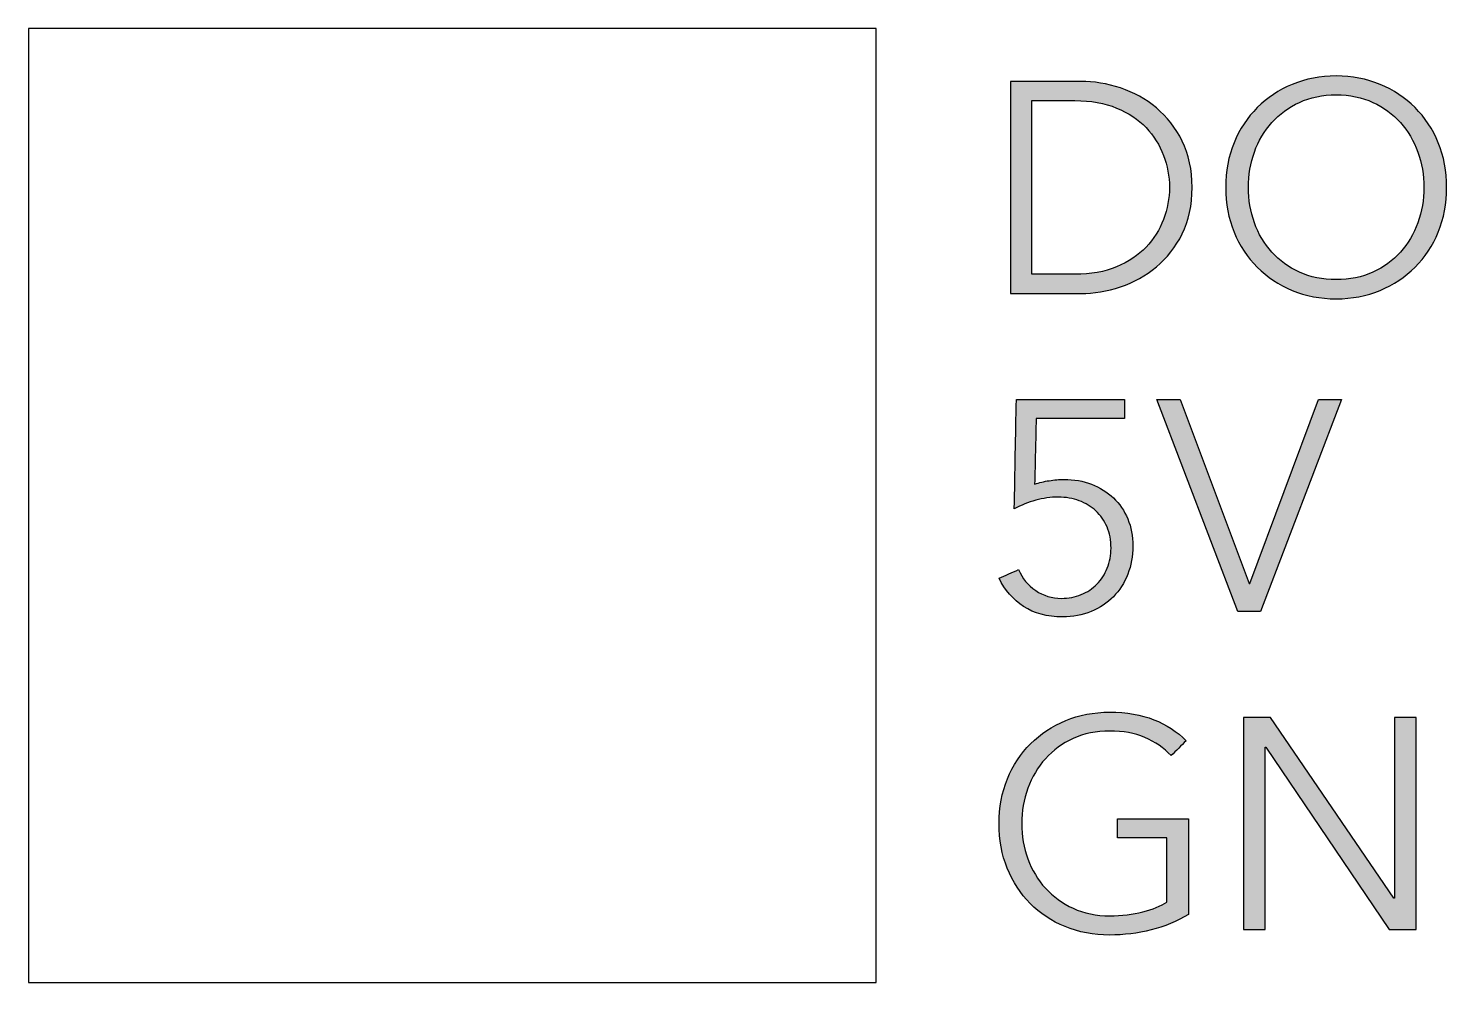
# Model space of a CAD drawing. Header units: millimetres. Extents: x 1 to 204, y 1 to 161.
# Drawn here: x 149.75 to 163.13, y 42.5 to 51.5 of the extents above; entities that cross this region are included whole.
import ezdxf

# ---------------------------------------------------------------- set-up
doc = ezdxf.new("R2010")
doc.units = ezdxf.units.MM
doc.header["$MEASUREMENT"] = 0
doc.layers.add('cut', color=1, linetype='Continuous', true_color=0xff0000)
doc.layers.add('raster', color=178, linetype='Continuous', true_color=0x000000)

msp = doc.modelspace()

# ---------------------------------------------------------------- hatches: boundary and pattern name
at = {"layer": 'raster'}
h = msp.add_hatch(color=256, dxfattribs=at)
h.paths.add_polyline_path([(159.016, 51), (159.679, 51), (159.703, 51), (159.726, 50.999), (159.749, 50.998), (159.773, 50.996), (159.796, 50.994), (159.819, 50.991), (159.843, 50.988), (159.866, 50.984), (159.89, 50.98), (159.913, 50.976), (159.936, 50.971), (159.96, 50.965), (159.983, 50.959), (160.007, 50.952), (160.03, 50.945), (160.054, 50.938), (160.077, 50.93), (160.1, 50.921), (160.123, 50.912), (160.145, 50.903), (160.167, 50.893), (160.189, 50.882), (160.211, 50.871), (160.232, 50.86), (160.253, 50.848), (160.274, 50.835), (160.295, 50.822), (160.315, 50.809), (160.335, 50.795), (160.354, 50.78), (160.374, 50.765), (160.393, 50.75), (160.411, 50.734), (160.43, 50.718), (160.447, 50.701), (160.465, 50.683), (160.481, 50.665), (160.498, 50.647), (160.514, 50.628), (160.529, 50.609), (160.544, 50.589), (160.559, 50.569), (160.573, 50.548), (160.587, 50.526), (160.6, 50.505), (160.613, 50.482), (160.625, 50.46), (160.637, 50.436), (160.648, 50.413), (160.659, 50.389), (160.669, 50.364), (160.678, 50.339), (160.686, 50.313), (160.694, 50.287), (160.701, 50.26), (160.707, 50.233), (160.712, 50.206), (160.717, 50.178), (160.721, 50.149), (160.724, 50.12), (160.727, 50.091), (160.729, 50.061), (160.73, 50.031), (160.73, 50), (160.73, 49.969), (160.729, 49.938), (160.727, 49.908), (160.724, 49.878), (160.721, 49.849), (160.717, 49.821), (160.712, 49.792), (160.707, 49.765), (160.701, 49.738), (160.694, 49.711), (160.686, 49.685), (160.678, 49.659), (160.669, 49.634), (160.659, 49.61), (160.648, 49.586), (160.637, 49.562), (160.625, 49.539), (160.613, 49.516), (160.6, 49.494), (160.587, 49.473), (160.573, 49.452), (160.559, 49.431), (160.544, 49.411), (160.529, 49.391), (160.514, 49.372), (160.498, 49.353), (160.481, 49.334), (160.465, 49.317), (160.447, 49.299), (160.43, 49.282), (160.411, 49.266), (160.393, 49.25), (160.374, 49.235), (160.354, 49.22), (160.335, 49.205), (160.315, 49.191), (160.295, 49.178), (160.274, 49.165), (160.253, 49.152), (160.232, 49.14), (160.211, 49.129), (160.189, 49.118), (160.167, 49.107), (160.145, 49.097), (160.123, 49.088), (160.1, 49.079), (160.077, 49.07), (160.054, 49.062), (160.03, 49.055), (160.007, 49.048), (159.983, 49.041), (159.96, 49.035), (159.936, 49.029), (159.913, 49.024), (159.89, 49.02), (159.866, 49.016), (159.843, 49.012), (159.819, 49.009), (159.796, 49.006), (159.773, 49.004), (159.749, 49.002), (159.726, 49.001), (159.703, 49), (159.679, 49), (159.016, 49)], flags=0)
h.paths.add_polyline_path([(159.219, 49.181), (159.219, 50.819), (159.623, 50.819), (159.651, 50.819), (159.678, 50.818), (159.706, 50.817), (159.732, 50.815), (159.758, 50.812), (159.784, 50.809), (159.81, 50.806), (159.834, 50.802), (159.859, 50.797), (159.883, 50.792), (159.906, 50.786), (159.929, 50.779), (159.952, 50.773), (159.974, 50.765), (159.996, 50.757), (160.017, 50.749), (160.038, 50.74), (160.058, 50.73), (160.078, 50.721), (160.097, 50.711), (160.116, 50.7), (160.135, 50.689), (160.153, 50.678), (160.171, 50.667), (160.188, 50.655), (160.204, 50.643), (160.221, 50.631), (160.236, 50.618), (160.252, 50.605), (160.267, 50.591), (160.281, 50.578), (160.295, 50.564), (160.309, 50.549), (160.322, 50.534), (160.335, 50.52), (160.347, 50.504), (160.359, 50.489), (160.37, 50.473), (160.381, 50.457), (160.392, 50.441), (160.402, 50.425), (160.411, 50.408), (160.421, 50.391), (160.429, 50.374), (160.438, 50.356), (160.446, 50.338), (160.453, 50.32), (160.46, 50.302), (160.467, 50.284), (160.473, 50.265), (160.479, 50.247), (160.485, 50.228), (160.49, 50.21), (160.494, 50.191), (160.498, 50.172), (160.502, 50.153), (160.505, 50.134), (160.508, 50.115), (160.51, 50.096), (160.512, 50.077), (160.514, 50.058), (160.515, 50.039), (160.515, 50.019), (160.516, 50), (160.515, 49.981), (160.515, 49.961), (160.514, 49.942), (160.512, 49.923), (160.51, 49.904), (160.508, 49.885), (160.505, 49.866), (160.502, 49.847), (160.498, 49.828), (160.494, 49.809), (160.49, 49.79), (160.485, 49.772), (160.479, 49.753), (160.473, 49.735), (160.467, 49.716), (160.46, 49.698), (160.453, 49.68), (160.446, 49.662), (160.438, 49.644), (160.429, 49.626), (160.421, 49.609), (160.411, 49.592), (160.402, 49.575), (160.392, 49.559), (160.381, 49.543), (160.37, 49.527), (160.359, 49.511), (160.347, 49.496), (160.335, 49.48), (160.322, 49.466), (160.309, 49.451), (160.295, 49.436), (160.281, 49.422), (160.267, 49.409), (160.252, 49.395), (160.236, 49.382), (160.221, 49.369), (160.204, 49.357), (160.188, 49.345), (160.171, 49.333), (160.153, 49.322), (160.135, 49.311), (160.116, 49.3), (160.097, 49.289), (160.078, 49.279), (160.058, 49.27), (160.038, 49.26), (160.017, 49.251), (159.996, 49.243), (159.974, 49.235), (159.952, 49.227), (159.929, 49.221), (159.906, 49.214), (159.883, 49.208), (159.859, 49.203), (159.834, 49.198), (159.81, 49.194), (159.784, 49.191), (159.758, 49.188), (159.732, 49.185), (159.706, 49.183), (159.678, 49.182), (159.651, 49.181), (159.623, 49.181)], flags=0)
h = msp.add_hatch(color=256, dxfattribs=at)
h.paths.add_polyline_path([(163.131, 50), (163.131, 49.972), (163.13, 49.943), (163.129, 49.915), (163.126, 49.888), (163.124, 49.861), (163.12, 49.834), (163.116, 49.807), (163.112, 49.78), (163.106, 49.754), (163.1, 49.728), (163.094, 49.703), (163.087, 49.677), (163.079, 49.652), (163.071, 49.628), (163.062, 49.603), (163.052, 49.579), (163.042, 49.555), (163.032, 49.532), (163.02, 49.509), (163.009, 49.486), (162.997, 49.464), (162.984, 49.442), (162.971, 49.421), (162.958, 49.4), (162.944, 49.38), (162.93, 49.359), (162.915, 49.34), (162.899, 49.32), (162.884, 49.301), (162.867, 49.283), (162.851, 49.265), (162.833, 49.247), (162.816, 49.23), (162.798, 49.213), (162.779, 49.197), (162.76, 49.181), (162.741, 49.166), (162.721, 49.151), (162.701, 49.136), (162.681, 49.123), (162.66, 49.109), (162.639, 49.096), (162.617, 49.084), (162.595, 49.072), (162.573, 49.06), (162.55, 49.049), (162.526, 49.038), (162.503, 49.028), (162.479, 49.019), (162.455, 49.01), (162.43, 49.001), (162.405, 48.994), (162.38, 48.987), (162.355, 48.98), (162.33, 48.974), (162.304, 48.969), (162.278, 48.964), (162.252, 48.96), (162.225, 48.957), (162.199, 48.954), (162.172, 48.952), (162.144, 48.95), (162.117, 48.949), (162.089, 48.949), (162.061, 48.949), (162.034, 48.95), (162.006, 48.952), (161.979, 48.954), (161.953, 48.957), (161.926, 48.96), (161.9, 48.964), (161.874, 48.969), (161.848, 48.974), (161.823, 48.98), (161.797, 48.987), (161.773, 48.994), (161.748, 49.001), (161.723, 49.01), (161.699, 49.019), (161.675, 49.028), (161.652, 49.038), (161.628, 49.049), (161.605, 49.06), (161.583, 49.072), (161.561, 49.084), (161.539, 49.096), (161.518, 49.109), (161.497, 49.123), (161.477, 49.136), (161.457, 49.151), (161.437, 49.166), (161.418, 49.181), (161.399, 49.197), (161.38, 49.213), (161.362, 49.23), (161.345, 49.247), (161.327, 49.265), (161.311, 49.283), (161.294, 49.301), (161.279, 49.32), (161.263, 49.34), (161.248, 49.359), (161.234, 49.38), (161.22, 49.4), (161.207, 49.421), (161.194, 49.442), (161.181, 49.464), (161.169, 49.486), (161.158, 49.509), (161.146, 49.532), (161.136, 49.555), (161.126, 49.579), (161.116, 49.603), (161.107, 49.628), (161.099, 49.652), (161.091, 49.677), (161.084, 49.703), (161.078, 49.728), (161.072, 49.754), (161.066, 49.78), (161.062, 49.807), (161.058, 49.834), (161.054, 49.861), (161.052, 49.888), (161.049, 49.915), (161.048, 49.943), (161.047, 49.972), (161.047, 50), (161.047, 50.028), (161.048, 50.057), (161.049, 50.085), (161.052, 50.112), (161.054, 50.139), (161.058, 50.166), (161.062, 50.193), (161.066, 50.22), (161.072, 50.246), (161.078, 50.272), (161.084, 50.297), (161.091, 50.323), (161.099, 50.348), (161.107, 50.372), (161.116, 50.397), (161.126, 50.421), (161.136, 50.445), (161.146, 50.468), (161.158, 50.491), (161.169, 50.514), (161.181, 50.536), (161.194, 50.558), (161.207, 50.579), (161.22, 50.6), (161.234, 50.62), (161.248, 50.641), (161.263, 50.66), (161.279, 50.68), (161.294, 50.699), (161.311, 50.717), (161.327, 50.735), (161.345, 50.753), (161.362, 50.77), (161.38, 50.787), (161.399, 50.803), (161.418, 50.819), (161.437, 50.834), (161.457, 50.849), (161.477, 50.864), (161.497, 50.877), (161.518, 50.891), (161.539, 50.904), (161.561, 50.916), (161.583, 50.928), (161.605, 50.94), (161.628, 50.951), (161.652, 50.962), (161.675, 50.972), (161.699, 50.981), (161.723, 50.99), (161.748, 50.999), (161.773, 51.006), (161.797, 51.013), (161.823, 51.02), (161.848, 51.026), (161.874, 51.031), (161.9, 51.036), (161.926, 51.04), (161.953, 51.043), (161.979, 51.046), (162.006, 51.048), (162.034, 51.05), (162.061, 51.051), (162.089, 51.051), (162.117, 51.051), (162.144, 51.05), (162.172, 51.048), (162.199, 51.046), (162.225, 51.043), (162.252, 51.04), (162.278, 51.036), (162.304, 51.031), (162.33, 51.026), (162.355, 51.02), (162.38, 51.013), (162.405, 51.006), (162.43, 50.999), (162.455, 50.99), (162.479, 50.981), (162.503, 50.972), (162.526, 50.962), (162.55, 50.951), (162.573, 50.94), (162.595, 50.928), (162.617, 50.916), (162.639, 50.904), (162.66, 50.891), (162.681, 50.877), (162.701, 50.864), (162.721, 50.849), (162.741, 50.834), (162.76, 50.819), (162.779, 50.803), (162.798, 50.787), (162.816, 50.77), (162.833, 50.753), (162.851, 50.735), (162.867, 50.717), (162.884, 50.699), (162.899, 50.68), (162.915, 50.66), (162.93, 50.641), (162.944, 50.62), (162.958, 50.6), (162.971, 50.579), (162.984, 50.558), (162.997, 50.536), (163.009, 50.514), (163.02, 50.491), (163.032, 50.468), (163.042, 50.445), (163.052, 50.421), (163.062, 50.397), (163.071, 50.372), (163.079, 50.348), (163.087, 50.323), (163.094, 50.297), (163.1, 50.272), (163.106, 50.246), (163.112, 50.22), (163.116, 50.193), (163.12, 50.166), (163.124, 50.139), (163.126, 50.112), (163.129, 50.085), (163.13, 50.057), (163.131, 50.028)], flags=0)
h.paths.add_polyline_path([(162.917, 50), (162.916, 49.978), (162.916, 49.956), (162.915, 49.935), (162.913, 49.913), (162.911, 49.892), (162.909, 49.871), (162.906, 49.85), (162.903, 49.829), (162.899, 49.808), (162.895, 49.788), (162.89, 49.767), (162.885, 49.747), (162.879, 49.727), (162.873, 49.706), (162.867, 49.687), (162.86, 49.667), (162.853, 49.647), (162.845, 49.628), (162.837, 49.609), (162.829, 49.59), (162.82, 49.572), (162.811, 49.554), (162.801, 49.536), (162.791, 49.518), (162.781, 49.501), (162.77, 49.484), (162.758, 49.468), (162.747, 49.452), (162.735, 49.436), (162.722, 49.42), (162.71, 49.405), (162.696, 49.39), (162.683, 49.375), (162.669, 49.361), (162.654, 49.347), (162.64, 49.334), (162.625, 49.32), (162.609, 49.308), (162.593, 49.295), (162.577, 49.283), (162.561, 49.272), (162.544, 49.26), (162.527, 49.249), (162.509, 49.239), (162.491, 49.229), (162.473, 49.219), (162.454, 49.21), (162.435, 49.201), (162.416, 49.192), (162.396, 49.184), (162.376, 49.177), (162.356, 49.17), (162.335, 49.163), (162.314, 49.158), (162.293, 49.152), (162.272, 49.148), (162.25, 49.143), (162.228, 49.14), (162.205, 49.137), (162.183, 49.134), (162.16, 49.132), (162.136, 49.131), (162.113, 49.13), (162.089, 49.13), (162.065, 49.13), (162.042, 49.131), (162.018, 49.132), (161.995, 49.134), (161.973, 49.137), (161.95, 49.14), (161.928, 49.143), (161.906, 49.148), (161.885, 49.152), (161.864, 49.158), (161.843, 49.163), (161.822, 49.17), (161.802, 49.177), (161.782, 49.184), (161.762, 49.192), (161.743, 49.201), (161.724, 49.21), (161.705, 49.219), (161.687, 49.229), (161.669, 49.239), (161.651, 49.249), (161.634, 49.26), (161.617, 49.272), (161.601, 49.283), (161.584, 49.295), (161.569, 49.308), (161.553, 49.32), (161.538, 49.334), (161.524, 49.347), (161.509, 49.361), (161.495, 49.375), (161.482, 49.39), (161.468, 49.405), (161.456, 49.42), (161.443, 49.436), (161.431, 49.452), (161.42, 49.468), (161.408, 49.484), (161.397, 49.501), (161.387, 49.518), (161.377, 49.536), (161.367, 49.554), (161.358, 49.572), (161.349, 49.59), (161.341, 49.609), (161.333, 49.628), (161.325, 49.647), (161.318, 49.667), (161.311, 49.687), (161.305, 49.706), (161.299, 49.727), (161.293, 49.747), (161.288, 49.767), (161.283, 49.788), (161.279, 49.808), (161.275, 49.829), (161.272, 49.85), (161.269, 49.871), (161.267, 49.892), (161.265, 49.913), (161.263, 49.935), (161.262, 49.956), (161.262, 49.978), (161.261, 50), (161.262, 50.022), (161.262, 50.044), (161.263, 50.065), (161.265, 50.087), (161.267, 50.108), (161.269, 50.129), (161.272, 50.15), (161.275, 50.171), (161.279, 50.192), (161.283, 50.212), (161.288, 50.233), (161.293, 50.253), (161.299, 50.273), (161.305, 50.294), (161.311, 50.313), (161.318, 50.333), (161.325, 50.353), (161.333, 50.372), (161.341, 50.391), (161.349, 50.41), (161.358, 50.428), (161.367, 50.447), (161.377, 50.464), (161.387, 50.482), (161.397, 50.499), (161.408, 50.516), (161.42, 50.533), (161.431, 50.549), (161.443, 50.565), (161.456, 50.581), (161.468, 50.596), (161.482, 50.612), (161.495, 50.626), (161.509, 50.641), (161.524, 50.655), (161.538, 50.669), (161.553, 50.682), (161.569, 50.695), (161.584, 50.707), (161.601, 50.719), (161.617, 50.731), (161.634, 50.742), (161.651, 50.753), (161.669, 50.764), (161.687, 50.774), (161.705, 50.784), (161.724, 50.793), (161.743, 50.802), (161.762, 50.811), (161.782, 50.819), (161.802, 50.826), (161.822, 50.833), (161.843, 50.84), (161.864, 50.845), (161.885, 50.851), (161.906, 50.855), (161.928, 50.859), (161.95, 50.863), (161.973, 50.866), (161.995, 50.868), (162.018, 50.87), (162.042, 50.872), (162.065, 50.873), (162.089, 50.873), (162.113, 50.873), (162.136, 50.872), (162.16, 50.87), (162.183, 50.868), (162.205, 50.866), (162.228, 50.863), (162.25, 50.859), (162.272, 50.855), (162.293, 50.851), (162.314, 50.845), (162.335, 50.84), (162.356, 50.833), (162.376, 50.826), (162.396, 50.819), (162.416, 50.811), (162.435, 50.802), (162.454, 50.793), (162.473, 50.784), (162.491, 50.774), (162.509, 50.764), (162.527, 50.753), (162.544, 50.742), (162.561, 50.731), (162.577, 50.719), (162.593, 50.707), (162.609, 50.695), (162.625, 50.682), (162.64, 50.669), (162.654, 50.655), (162.669, 50.641), (162.683, 50.626), (162.696, 50.612), (162.71, 50.596), (162.722, 50.581), (162.735, 50.565), (162.747, 50.549), (162.758, 50.533), (162.77, 50.516), (162.781, 50.499), (162.791, 50.482), (162.801, 50.464), (162.811, 50.447), (162.82, 50.428), (162.829, 50.41), (162.837, 50.391), (162.845, 50.372), (162.853, 50.353), (162.86, 50.333), (162.867, 50.313), (162.873, 50.294), (162.879, 50.273), (162.885, 50.253), (162.89, 50.233), (162.895, 50.212), (162.899, 50.192), (162.903, 50.171), (162.906, 50.15), (162.909, 50.129), (162.911, 50.108), (162.913, 50.087), (162.915, 50.065), (162.916, 50.044), (162.916, 50.022)], flags=0)
for points in [[(160.092, 47.819), (159.258, 47.819), (159.244, 47.201), (159.261, 47.206), (159.277, 47.211), (159.294, 47.216), (159.311, 47.22), (159.328, 47.224), (159.346, 47.228), (159.363, 47.231), (159.381, 47.234), (159.399, 47.237), (159.417, 47.239), (159.435, 47.241), (159.452, 47.243), (159.47, 47.244), (159.487, 47.245), (159.504, 47.246), (159.521, 47.246), (159.539, 47.246), (159.556, 47.245), (159.573, 47.244), (159.59, 47.243), (159.607, 47.241), (159.624, 47.239), (159.64, 47.237), (159.657, 47.234), (159.673, 47.231), (159.689, 47.228), (159.705, 47.224), (159.72, 47.22), (159.736, 47.216), (159.751, 47.211), (159.766, 47.206), (159.781, 47.201), (159.796, 47.195), (159.81, 47.189), (159.824, 47.182), (159.838, 47.176), (159.852, 47.169), (159.866, 47.161), (159.879, 47.154), (159.892, 47.146), (159.905, 47.138), (159.917, 47.129), (159.93, 47.12), (159.942, 47.111), (159.953, 47.102), (159.965, 47.092), (159.976, 47.082), (159.987, 47.072), (159.998, 47.061), (160.009, 47.051), (160.019, 47.04), (160.029, 47.028), (160.038, 47.017), (160.047, 47.005), (160.056, 46.993), (160.065, 46.981), (160.073, 46.968), (160.081, 46.955), (160.089, 46.942), (160.096, 46.929), (160.103, 46.915), (160.11, 46.901), (160.117, 46.887), (160.123, 46.873), (160.129, 46.858), (160.134, 46.844), (160.139, 46.829), (160.144, 46.814), (160.148, 46.798), (160.152, 46.783), (160.156, 46.767), (160.159, 46.751), (160.162, 46.735), (160.164, 46.719), (160.166, 46.703), (160.168, 46.686), (160.169, 46.67), (160.17, 46.653), (160.171, 46.636), (160.171, 46.619), (160.171, 46.601), (160.17, 46.583), (160.169, 46.565), (160.168, 46.548), (160.166, 46.531), (160.164, 46.514), (160.162, 46.497), (160.159, 46.48), (160.156, 46.463), (160.152, 46.447), (160.148, 46.431), (160.144, 46.414), (160.139, 46.399), (160.134, 46.383), (160.129, 46.367), (160.123, 46.352), (160.117, 46.336), (160.11, 46.322), (160.103, 46.307), (160.096, 46.292), (160.089, 46.278), (160.081, 46.264), (160.073, 46.251), (160.065, 46.237), (160.056, 46.224), (160.047, 46.211), (160.038, 46.199), (160.029, 46.186), (160.019, 46.174), (160.009, 46.163), (159.998, 46.151), (159.987, 46.14), (159.976, 46.129), (159.965, 46.118), (159.953, 46.108), (159.941, 46.098), (159.929, 46.088), (159.917, 46.078), (159.904, 46.069), (159.891, 46.06), (159.878, 46.052), (159.864, 46.043), (159.85, 46.036), (159.836, 46.028), (159.822, 46.02), (159.807, 46.013), (159.792, 46.007), (159.777, 46), (159.761, 45.994), (159.746, 45.988), (159.73, 45.983), (159.714, 45.978), (159.698, 45.973), (159.681, 45.969), (159.665, 45.965), (159.648, 45.962), (159.631, 45.959), (159.614, 45.956), (159.597, 45.954), (159.579, 45.952), (159.561, 45.951), (159.543, 45.95), (159.525, 45.949), (159.507, 45.949), (159.48, 45.95), (159.454, 45.951), (159.428, 45.953), (159.403, 45.955), (159.378, 45.959), (159.353, 45.963), (159.342, 45.965), (159.33, 45.968), (159.318, 45.971), (159.306, 45.974), (159.295, 45.977), (159.284, 45.98), (159.273, 45.984), (159.262, 45.988), (159.251, 45.992), (159.24, 45.996), (159.229, 46), (159.219, 46.005), (159.209, 46.009), (159.198, 46.014), (159.188, 46.02), (159.178, 46.025), (159.168, 46.03), (159.159, 46.036), (159.149, 46.042), (159.14, 46.048), (159.121, 46.061), (159.103, 46.074), (159.086, 46.087), (159.069, 46.102), (159.053, 46.116), (159.037, 46.132), (159.022, 46.148), (159.007, 46.164), (158.993, 46.181), (158.979, 46.198), (158.966, 46.216), (158.953, 46.234), (158.941, 46.253), (158.93, 46.273), (158.919, 46.293), (158.908, 46.314), (159.092, 46.395), (159.099, 46.38), (159.106, 46.365), (159.114, 46.351), (159.118, 46.344), (159.122, 46.337), (159.126, 46.33), (159.131, 46.323), (159.135, 46.316), (159.14, 46.309), (159.145, 46.303), (159.149, 46.296), (159.154, 46.29), (159.159, 46.284), (159.164, 46.278), (159.17, 46.272), (159.175, 46.266), (159.18, 46.26), (159.186, 46.254), (159.192, 46.249), (159.197, 46.243), (159.203, 46.238), (159.209, 46.232), (159.215, 46.227), (159.222, 46.222), (159.228, 46.217), (159.234, 46.212), (159.241, 46.207), (159.247, 46.202), (159.254, 46.198), (159.261, 46.193), (159.268, 46.189), (159.275, 46.185), (159.282, 46.181), (159.289, 46.177), (159.296, 46.173), (159.303, 46.169), (159.31, 46.166), (159.317, 46.162), (159.325, 46.159), (159.332, 46.156), (159.339, 46.153), (159.347, 46.15), (159.354, 46.148), (159.361, 46.145), (159.369, 46.143), (159.377, 46.14), (159.384, 46.138), (159.392, 46.136), (159.4, 46.135), (159.407, 46.133), (159.415, 46.131), (159.423, 46.13), (159.431, 46.129), (159.439, 46.128), (159.447, 46.127), (159.455, 46.126), (159.463, 46.125), (159.471, 46.125), (159.479, 46.125), (159.487, 46.124), (159.496, 46.124), (159.508, 46.124), (159.521, 46.125), (159.533, 46.126), (159.546, 46.127), (159.558, 46.128), (159.57, 46.129), (159.582, 46.131), (159.594, 46.133), (159.605, 46.135), (159.617, 46.138), (159.628, 46.141), (159.64, 46.144), (159.651, 46.148), (159.662, 46.151), (159.673, 46.155), (159.684, 46.16), (159.694, 46.164), (159.705, 46.169), (159.715, 46.174), (159.725, 46.179), (159.735, 46.184), (159.745, 46.19), (159.754, 46.196), (159.764, 46.202), (159.773, 46.208), (159.782, 46.215), (159.791, 46.222), (159.799, 46.228), (159.808, 46.236), (159.816, 46.243), (159.824, 46.251), (159.832, 46.258), (159.84, 46.267), (159.847, 46.275), (159.854, 46.283), (159.861, 46.292), (159.868, 46.301), (159.875, 46.31), (159.881, 46.319), (159.887, 46.328), (159.893, 46.338), (159.899, 46.347), (159.905, 46.357), (159.91, 46.367), (159.915, 46.378), (159.92, 46.388), (159.925, 46.399), (159.929, 46.41), (159.934, 46.421), (159.938, 46.432), (159.941, 46.443), (159.945, 46.454), (159.948, 46.466), (159.951, 46.477), (159.954, 46.489), (159.956, 46.501), (159.958, 46.513), (159.96, 46.525), (159.961, 46.537), (159.962, 46.549), (159.963, 46.561), (159.964, 46.574), (159.965, 46.586), (159.965, 46.599), (159.965, 46.613), (159.964, 46.626), (159.963, 46.639), (159.962, 46.653), (159.961, 46.666), (159.959, 46.679), (159.957, 46.691), (159.955, 46.704), (159.953, 46.716), (159.95, 46.728), (159.947, 46.74), (159.943, 46.752), (159.94, 46.764), (159.935, 46.775), (159.931, 46.787), (159.927, 46.798), (159.922, 46.809), (159.917, 46.82), (159.911, 46.83), (159.906, 46.841), (159.9, 46.851), (159.894, 46.861), (159.888, 46.871), (159.881, 46.88), (159.875, 46.89), (159.868, 46.899), (159.861, 46.908), (159.853, 46.916), (159.846, 46.925), (159.838, 46.933), (159.83, 46.941), (159.822, 46.949), (159.814, 46.957), (159.805, 46.964), (159.796, 46.971), (159.787, 46.978), (159.778, 46.985), (159.769, 46.992), (159.759, 46.998), (159.75, 47.004), (159.74, 47.01), (159.73, 47.016), (159.719, 47.021), (159.709, 47.026), (159.698, 47.031), (159.687, 47.036), (159.676, 47.041), (159.665, 47.045), (159.654, 47.049), (159.642, 47.053), (159.631, 47.057), (159.619, 47.06), (159.607, 47.063), (159.595, 47.066), (159.583, 47.068), (159.571, 47.071), (159.558, 47.073), (159.546, 47.074), (159.533, 47.076), (159.52, 47.077), (159.507, 47.078), (159.494, 47.079), (159.481, 47.079), (159.468, 47.079), (159.441, 47.079), (159.414, 47.077), (159.387, 47.075), (159.361, 47.072), (159.334, 47.068), (159.307, 47.062), (159.281, 47.056), (159.254, 47.049), (159.228, 47.042), (159.202, 47.033), (159.176, 47.024), (159.151, 47.014), (159.126, 47.004), (159.101, 46.993), (159.076, 46.981), (159.052, 46.969), (159.072, 48), (160.092, 48)], [(160.617, 48), (161.267, 46.263), (161.273, 46.263), (161.922, 48), (162.14, 48), (161.374, 46), (161.16, 46), (160.397, 48)], [(160.532, 44.641), (160.519, 44.655), (160.506, 44.668), (160.492, 44.681), (160.478, 44.693), (160.463, 44.705), (160.449, 44.717), (160.433, 44.728), (160.418, 44.739), (160.402, 44.75), (160.386, 44.76), (160.37, 44.769), (160.353, 44.779), (160.337, 44.788), (160.319, 44.796), (160.302, 44.804), (160.284, 44.812), (160.266, 44.82), (160.247, 44.826), (160.228, 44.833), (160.209, 44.839), (160.19, 44.844), (160.17, 44.849), (160.15, 44.854), (160.129, 44.858), (160.108, 44.861), (160.087, 44.864), (160.066, 44.867), (160.044, 44.869), (160.022, 44.871), (159.999, 44.872), (159.977, 44.873), (159.953, 44.873), (159.93, 44.873), (159.906, 44.872), (159.883, 44.87), (159.86, 44.868), (159.837, 44.866), (159.815, 44.863), (159.793, 44.859), (159.771, 44.855), (159.749, 44.851), (159.728, 44.845), (159.707, 44.84), (159.687, 44.833), (159.666, 44.826), (159.646, 44.819), (159.627, 44.811), (159.607, 44.802), (159.588, 44.793), (159.57, 44.784), (159.551, 44.774), (159.533, 44.764), (159.516, 44.753), (159.498, 44.742), (159.482, 44.731), (159.465, 44.719), (159.449, 44.707), (159.433, 44.695), (159.418, 44.682), (159.403, 44.669), (159.388, 44.655), (159.374, 44.641), (159.36, 44.626), (159.346, 44.612), (159.333, 44.596), (159.32, 44.581), (159.308, 44.565), (159.295, 44.549), (159.284, 44.533), (159.272, 44.516), (159.262, 44.499), (159.251, 44.482), (159.241, 44.464), (159.231, 44.447), (159.222, 44.428), (159.213, 44.41), (159.204, 44.391), (159.196, 44.372), (159.188, 44.353), (159.181, 44.333), (159.174, 44.313), (159.167, 44.294), (159.161, 44.273), (159.155, 44.253), (159.15, 44.233), (159.146, 44.212), (159.141, 44.192), (159.137, 44.171), (159.134, 44.15), (159.131, 44.129), (159.129, 44.108), (159.127, 44.087), (159.125, 44.065), (159.124, 44.044), (159.123, 44.022), (159.123, 44), (159.123, 43.978), (159.124, 43.956), (159.125, 43.935), (159.127, 43.913), (159.129, 43.892), (159.131, 43.871), (159.134, 43.85), (159.137, 43.829), (159.141, 43.808), (159.146, 43.788), (159.15, 43.767), (159.155, 43.747), (159.161, 43.727), (159.167, 43.706), (159.174, 43.687), (159.181, 43.667), (159.188, 43.647), (159.196, 43.628), (159.204, 43.609), (159.213, 43.59), (159.222, 43.572), (159.231, 43.554), (159.241, 43.536), (159.251, 43.518), (159.262, 43.501), (159.272, 43.484), (159.284, 43.468), (159.295, 43.452), (159.308, 43.436), (159.32, 43.42), (159.333, 43.405), (159.346, 43.39), (159.36, 43.375), (159.374, 43.361), (159.388, 43.347), (159.403, 43.334), (159.418, 43.32), (159.433, 43.308), (159.449, 43.295), (159.465, 43.283), (159.482, 43.272), (159.498, 43.26), (159.516, 43.249), (159.533, 43.239), (159.551, 43.229), (159.57, 43.219), (159.588, 43.21), (159.607, 43.201), (159.627, 43.192), (159.646, 43.184), (159.666, 43.177), (159.687, 43.17), (159.707, 43.163), (159.728, 43.158), (159.749, 43.152), (159.771, 43.148), (159.793, 43.143), (159.815, 43.14), (159.837, 43.137), (159.86, 43.134), (159.883, 43.132), (159.906, 43.131), (159.93, 43.13), (159.953, 43.13), (159.995, 43.131), (160.036, 43.132), (160.077, 43.135), (160.116, 43.139), (160.154, 43.144), (160.192, 43.151), (160.228, 43.158), (160.246, 43.162), (160.264, 43.167), (160.299, 43.176), (160.331, 43.186), (160.363, 43.197), (160.377, 43.203), (160.392, 43.208), (160.406, 43.214), (160.42, 43.22), (160.433, 43.227), (160.446, 43.233), (160.458, 43.239), (160.47, 43.246), (160.482, 43.253), (160.493, 43.26), (160.493, 43.867), (160.027, 43.867), (160.027, 44.045), (160.696, 44.045), (160.696, 43.144), (160.676, 43.132), (160.655, 43.12), (160.634, 43.109), (160.613, 43.098), (160.591, 43.087), (160.57, 43.077), (160.548, 43.067), (160.526, 43.058), (160.504, 43.049), (160.482, 43.04), (160.459, 43.032), (160.436, 43.024), (160.413, 43.017), (160.39, 43.01), (160.367, 43.003), (160.343, 42.997), (160.296, 42.986), (160.248, 42.976), (160.199, 42.968), (160.15, 42.961), (160.101, 42.956), (160.051, 42.952), (160.001, 42.95), (159.951, 42.949), (159.922, 42.949), (159.895, 42.95), (159.867, 42.952), (159.84, 42.954), (159.813, 42.957), (159.786, 42.96), (159.759, 42.964), (159.733, 42.969), (159.707, 42.974), (159.681, 42.98), (159.656, 42.987), (159.631, 42.994), (159.606, 43.001), (159.581, 43.01), (159.557, 43.019), (159.532, 43.028), (159.509, 43.038), (159.485, 43.049), (159.462, 43.06), (159.44, 43.072), (159.418, 43.084), (159.396, 43.096), (159.375, 43.109), (159.354, 43.123), (159.333, 43.136), (159.313, 43.151), (159.294, 43.166), (159.275, 43.181), (159.256, 43.197), (159.237, 43.213), (159.219, 43.23), (159.202, 43.247), (159.185, 43.265), (159.168, 43.283), (159.152, 43.301), (159.137, 43.32), (159.121, 43.34), (159.107, 43.359), (159.092, 43.38), (159.079, 43.4), (159.065, 43.421), (159.053, 43.442), (159.04, 43.464), (159.029, 43.486), (159.017, 43.509), (159.006, 43.532), (158.996, 43.555), (158.986, 43.579), (158.976, 43.603), (158.968, 43.628), (158.959, 43.652), (158.952, 43.677), (158.945, 43.703), (158.939, 43.728), (158.933, 43.754), (158.928, 43.78), (158.923, 43.807), (158.919, 43.834), (158.916, 43.861), (158.913, 43.888), (158.911, 43.915), (158.909, 43.943), (158.908, 43.972), (158.908, 44), (158.908, 44.028), (158.909, 44.057), (158.911, 44.085), (158.913, 44.112), (158.916, 44.139), (158.919, 44.166), (158.923, 44.193), (158.928, 44.22), (158.933, 44.246), (158.939, 44.272), (158.946, 44.297), (158.953, 44.323), (158.96, 44.348), (158.969, 44.372), (158.978, 44.397), (158.987, 44.421), (158.997, 44.445), (159.008, 44.468), (159.019, 44.491), (159.031, 44.514), (159.043, 44.536), (159.055, 44.558), (159.068, 44.579), (159.082, 44.6), (159.095, 44.62), (159.11, 44.641), (159.125, 44.66), (159.14, 44.68), (159.156, 44.699), (159.172, 44.717), (159.189, 44.735), (159.206, 44.753), (159.224, 44.77), (159.242, 44.787), (159.26, 44.803), (159.279, 44.819), (159.299, 44.834), (159.318, 44.849), (159.338, 44.864), (159.359, 44.877), (159.38, 44.891), (159.401, 44.904), (159.423, 44.916), (159.445, 44.928), (159.467, 44.94), (159.49, 44.951), (159.513, 44.962), (159.537, 44.972), (159.561, 44.981), (159.585, 44.99), (159.609, 44.999), (159.634, 45.006), (159.659, 45.013), (159.684, 45.02), (159.71, 45.026), (159.736, 45.031), (159.762, 45.036), (159.788, 45.04), (159.814, 45.043), (159.841, 45.046), (159.868, 45.048), (159.895, 45.05), (159.923, 45.051), (159.951, 45.051), (159.98, 45.051), (160.01, 45.05), (160.038, 45.048), (160.067, 45.046), (160.095, 45.044), (160.122, 45.041), (160.149, 45.037), (160.175, 45.033), (160.201, 45.029), (160.226, 45.023), (160.251, 45.017), (160.276, 45.011), (160.3, 45.004), (160.323, 44.997), (160.346, 44.989), (160.369, 44.98), (160.391, 44.971), (160.412, 44.962), (160.434, 44.952), (160.454, 44.941), (160.475, 44.931), (160.495, 44.919), (160.515, 44.908), (160.534, 44.895), (160.553, 44.883), (160.571, 44.87), (160.589, 44.856), (160.607, 44.843), (160.624, 44.828), (160.641, 44.813), (160.658, 44.798), (160.674, 44.782)], [(162.634, 43.297), (162.64, 43.297), (162.64, 45), (162.843, 45), (162.843, 43), (162.589, 43), (161.425, 44.72), (161.419, 44.72), (161.419, 43), (161.216, 43), (161.216, 45), (161.47, 45)]]:
    msp.add_hatch(color=256, dxfattribs=at).paths.add_polyline_path(points, flags=0)

# ---------------------------------------------------------------- linework, layer by layer
at = {"layer": 'cut'}
msp.add_lwpolyline([(149.75, 42.5), (157.75, 42.5), (157.75, 51.5), (149.75, 51.5)], close=True, dxfattribs=at)
at = {"layer": 'raster'}
for points in [[(160.617, 48), (161.267, 46.263), (161.273, 46.263), (161.922, 48), (162.14, 48), (161.374, 46), (161.16, 46), (160.397, 48)], [(162.634, 43.297), (161.47, 45), (161.216, 45), (161.216, 43), (161.419, 43), (161.419, 44.72), (161.425, 44.72), (162.589, 43), (162.843, 43), (162.843, 45), (162.64, 45), (162.64, 43.297)]]:
    msp.add_lwpolyline(points, close=True, dxfattribs=at)
for points, knots in [([(159.016, 51), (159.237, 51), (159.458, 51), (159.679, 51), (159.804, 51), (159.928, 50.979), (160.054, 50.938), (160.179, 50.896), (160.292, 50.834), (160.393, 50.75), (160.493, 50.666), (160.575, 50.562), (160.637, 50.436), (160.699, 50.311), (160.73, 50.166), (160.73, 50), (160.73, 49.832), (160.699, 49.686), (160.637, 49.562), (160.575, 49.438), (160.493, 49.334), (160.393, 49.25), (160.292, 49.166), (160.179, 49.104), (160.054, 49.062), (159.928, 49.021), (159.804, 49), (159.679, 49), (159.458, 49), (159.237, 49), (159.016, 49), (159.016, 49.667), (159.016, 50.333), (159.016, 51)], [0, 0, 0, 0, 1, 1, 1, 2, 2, 2, 3, 3, 3, 4, 4, 4, 5, 5, 5, 6, 6, 6, 7, 7, 7, 8, 8, 8, 9, 9, 9, 10, 10, 10, 11, 11, 11, 11]), ([(163.131, 50), (163.131, 49.847), (163.105, 49.707), (163.052, 49.579), (163, 49.451), (162.927, 49.34), (162.833, 49.247), (162.74, 49.154), (162.63, 49.081), (162.503, 49.028), (162.376, 48.976), (162.238, 48.949), (162.089, 48.949), (161.94, 48.949), (161.802, 48.976), (161.675, 49.028), (161.548, 49.081), (161.438, 49.154), (161.345, 49.247), (161.251, 49.34), (161.178, 49.451), (161.126, 49.579), (161.073, 49.707), (161.047, 49.847), (161.047, 50), (161.047, 50.153), (161.073, 50.293), (161.126, 50.421), (161.178, 50.549), (161.251, 50.66), (161.345, 50.753), (161.438, 50.846), (161.548, 50.919), (161.675, 50.972), (161.802, 51.024), (161.94, 51.051), (162.089, 51.051), (162.238, 51.051), (162.376, 51.024), (162.503, 50.972), (162.63, 50.919), (162.74, 50.846), (162.833, 50.753), (162.927, 50.66), (163, 50.549), (163.052, 50.421), (163.105, 50.293), (163.131, 50.153), (163.131, 50)], [0, 0, 0, 0, 1, 1, 1, 2, 2, 2, 3, 3, 3, 4, 4, 4, 5, 5, 5, 6, 6, 6, 7, 7, 7, 8, 8, 8, 9, 9, 9, 10, 10, 10, 11, 11, 11, 12, 12, 12, 13, 13, 13, 14, 14, 14, 15, 15, 15, 16, 16, 16, 16]), ([(162.917, 50), (162.917, 50.117), (162.898, 50.228), (162.86, 50.333), (162.823, 50.439), (162.768, 50.532), (162.696, 50.612), (162.625, 50.692), (162.538, 50.755), (162.435, 50.802), (162.332, 50.849), (162.217, 50.873), (162.089, 50.873), (161.961, 50.873), (161.846, 50.849), (161.743, 50.802), (161.64, 50.755), (161.553, 50.692), (161.482, 50.612), (161.41, 50.532), (161.355, 50.439), (161.318, 50.333), (161.28, 50.228), (161.261, 50.117), (161.261, 50), (161.261, 49.883), (161.28, 49.772), (161.318, 49.667), (161.355, 49.561), (161.41, 49.469), (161.482, 49.39), (161.553, 49.311), (161.64, 49.248), (161.743, 49.201), (161.846, 49.153), (161.961, 49.13), (162.089, 49.13), (162.217, 49.13), (162.332, 49.153), (162.435, 49.201), (162.538, 49.248), (162.625, 49.311), (162.696, 49.39), (162.768, 49.469), (162.823, 49.561), (162.86, 49.667), (162.898, 49.772), (162.917, 49.883), (162.917, 50)], [0, 0, 0, 0, 1, 1, 1, 2, 2, 2, 3, 3, 3, 4, 4, 4, 5, 5, 5, 6, 6, 6, 7, 7, 7, 8, 8, 8, 9, 9, 9, 10, 10, 10, 11, 11, 11, 12, 12, 12, 13, 13, 13, 14, 14, 14, 15, 15, 15, 16, 16, 16, 16]), ([(159.219, 49.181), (159.354, 49.181), (159.488, 49.181), (159.623, 49.181), (159.774, 49.181), (159.905, 49.204), (160.017, 49.251), (160.129, 49.298), (160.222, 49.36), (160.295, 49.436), (160.369, 49.513), (160.424, 49.6), (160.46, 49.698), (160.497, 49.796), (160.516, 49.896), (160.516, 50), (160.516, 50.104), (160.497, 50.204), (160.46, 50.302), (160.424, 50.4), (160.369, 50.487), (160.295, 50.564), (160.222, 50.64), (160.129, 50.702), (160.017, 50.749), (159.905, 50.796), (159.774, 50.819), (159.623, 50.819), (159.488, 50.819), (159.354, 50.819), (159.219, 50.819), (159.219, 50.273), (159.219, 49.727), (159.219, 49.181)], [0, 0, 0, 0, 1, 1, 1, 2, 2, 2, 3, 3, 3, 4, 4, 4, 5, 5, 5, 6, 6, 6, 7, 7, 7, 8, 8, 8, 9, 9, 9, 10, 10, 10, 11, 11, 11, 11]), ([(160.092, 47.819), (160.092, 47.879), (160.092, 47.94), (160.092, 48), (159.752, 48), (159.412, 48), (159.072, 48), (159.065, 47.656), (159.059, 47.313), (159.052, 46.969), (159.116, 47.003), (159.184, 47.03), (159.254, 47.049), (159.325, 47.069), (159.396, 47.079), (159.468, 47.079), (159.539, 47.079), (159.605, 47.068), (159.665, 47.045), (159.726, 47.023), (159.778, 46.991), (159.822, 46.949), (159.866, 46.908), (159.901, 46.857), (159.927, 46.798), (159.952, 46.739), (159.965, 46.672), (159.965, 46.599), (159.965, 46.531), (159.953, 46.468), (159.929, 46.41), (159.906, 46.351), (159.873, 46.301), (159.832, 46.258), (159.79, 46.216), (159.741, 46.183), (159.684, 46.16), (159.626, 46.136), (159.564, 46.124), (159.496, 46.124), (159.407, 46.124), (159.327, 46.149), (159.254, 46.198), (159.182, 46.247), (159.128, 46.313), (159.092, 46.395), (159.031, 46.368), (158.969, 46.341), (158.908, 46.314), (158.963, 46.202), (159.04, 46.114), (159.14, 46.048), (159.24, 45.982), (159.362, 45.949), (159.507, 45.949), (159.605, 45.949), (159.695, 45.966), (159.777, 46), (159.859, 46.034), (159.929, 46.081), (159.987, 46.14), (160.046, 46.199), (160.091, 46.27), (160.123, 46.352), (160.155, 46.434), (160.171, 46.523), (160.171, 46.619), (160.171, 46.711), (160.155, 46.796), (160.123, 46.873), (160.091, 46.95), (160.046, 47.016), (159.987, 47.072), (159.929, 47.128), (159.86, 47.17), (159.781, 47.201), (159.702, 47.231), (159.615, 47.246), (159.521, 47.246), (159.476, 47.246), (159.429, 47.242), (159.381, 47.234), (159.333, 47.227), (159.288, 47.216), (159.244, 47.201), (159.249, 47.407), (159.254, 47.613), (159.258, 47.819), (159.536, 47.819), (159.814, 47.819), (160.092, 47.819)], [-30, -30, -30, -30, -29, -29, -29, -28, -28, -28, -27, -27, -27, -26, -26, -26, -25, -25, -25, -24, -24, -24, -23, -23, -23, -22, -22, -22, -21, -21, -21, -20, -20, -20, -19, -19, -19, -18, -18, -18, -17, -17, -17, -16, -16, -16, -15, -15, -15, -14, -14, -14, -13, -13, -13, -12, -12, -12, -11, -11, -11, -10, -10, -10, -9, -9, -9, -8, -8, -8, -7, -7, -7, -6, -6, -6, -5, -5, -5, -4, -4, -4, -3, -3, -3, -2, -2, -2, -1, -1, -1, 0, 0, 0, 0]), ([(160.532, 44.641), (160.58, 44.688), (160.627, 44.735), (160.674, 44.782), (160.589, 44.867), (160.487, 44.933), (160.369, 44.98), (160.25, 45.027), (160.111, 45.051), (159.951, 45.051), (159.802, 45.051), (159.664, 45.024), (159.537, 44.972), (159.41, 44.919), (159.299, 44.846), (159.206, 44.753), (159.113, 44.66), (159.04, 44.549), (158.987, 44.421), (158.935, 44.293), (158.908, 44.153), (158.908, 44), (158.908, 43.847), (158.934, 43.707), (158.986, 43.579), (159.038, 43.451), (159.11, 43.34), (159.202, 43.247), (159.294, 43.154), (159.404, 43.081), (159.532, 43.028), (159.661, 42.976), (159.8, 42.949), (159.951, 42.949), (160.086, 42.949), (160.217, 42.965), (160.343, 42.997), (160.469, 43.029), (160.587, 43.078), (160.696, 43.144), (160.696, 43.444), (160.696, 43.745), (160.696, 44.045), (160.473, 44.045), (160.25, 44.045), (160.027, 44.045), (160.027, 43.986), (160.027, 43.927), (160.027, 43.867), (160.182, 43.867), (160.338, 43.867), (160.493, 43.867), (160.493, 43.665), (160.493, 43.462), (160.493, 43.26), (160.435, 43.222), (160.358, 43.191), (160.264, 43.167), (160.17, 43.142), (160.066, 43.13), (159.953, 43.13), (159.825, 43.13), (159.71, 43.153), (159.607, 43.201), (159.505, 43.248), (159.418, 43.311), (159.346, 43.39), (159.274, 43.469), (159.219, 43.561), (159.181, 43.667), (159.142, 43.772), (159.123, 43.883), (159.123, 44), (159.123, 44.117), (159.142, 44.228), (159.181, 44.333), (159.219, 44.439), (159.274, 44.532), (159.346, 44.612), (159.418, 44.692), (159.505, 44.755), (159.607, 44.802), (159.71, 44.849), (159.825, 44.873), (159.953, 44.873), (160.078, 44.873), (160.188, 44.853), (160.284, 44.812), (160.38, 44.772), (160.463, 44.715), (160.532, 44.641)], [-30, -30, -30, -30, -29, -29, -29, -28, -28, -28, -27, -27, -27, -26, -26, -26, -25, -25, -25, -24, -24, -24, -23, -23, -23, -22, -22, -22, -21, -21, -21, -20, -20, -20, -19, -19, -19, -18, -18, -18, -17, -17, -17, -16, -16, -16, -15, -15, -15, -14, -14, -14, -13, -13, -13, -12, -12, -12, -11, -11, -11, -10, -10, -10, -9, -9, -9, -8, -8, -8, -7, -7, -7, -6, -6, -6, -5, -5, -5, -4, -4, -4, -3, -3, -3, -2, -2, -2, -1, -1, -1, 0, 0, 0, 0])]:
    msp.add_open_spline(points, degree=3, knots=knots, dxfattribs=at)

doc.saveas('drawing.dxf')
